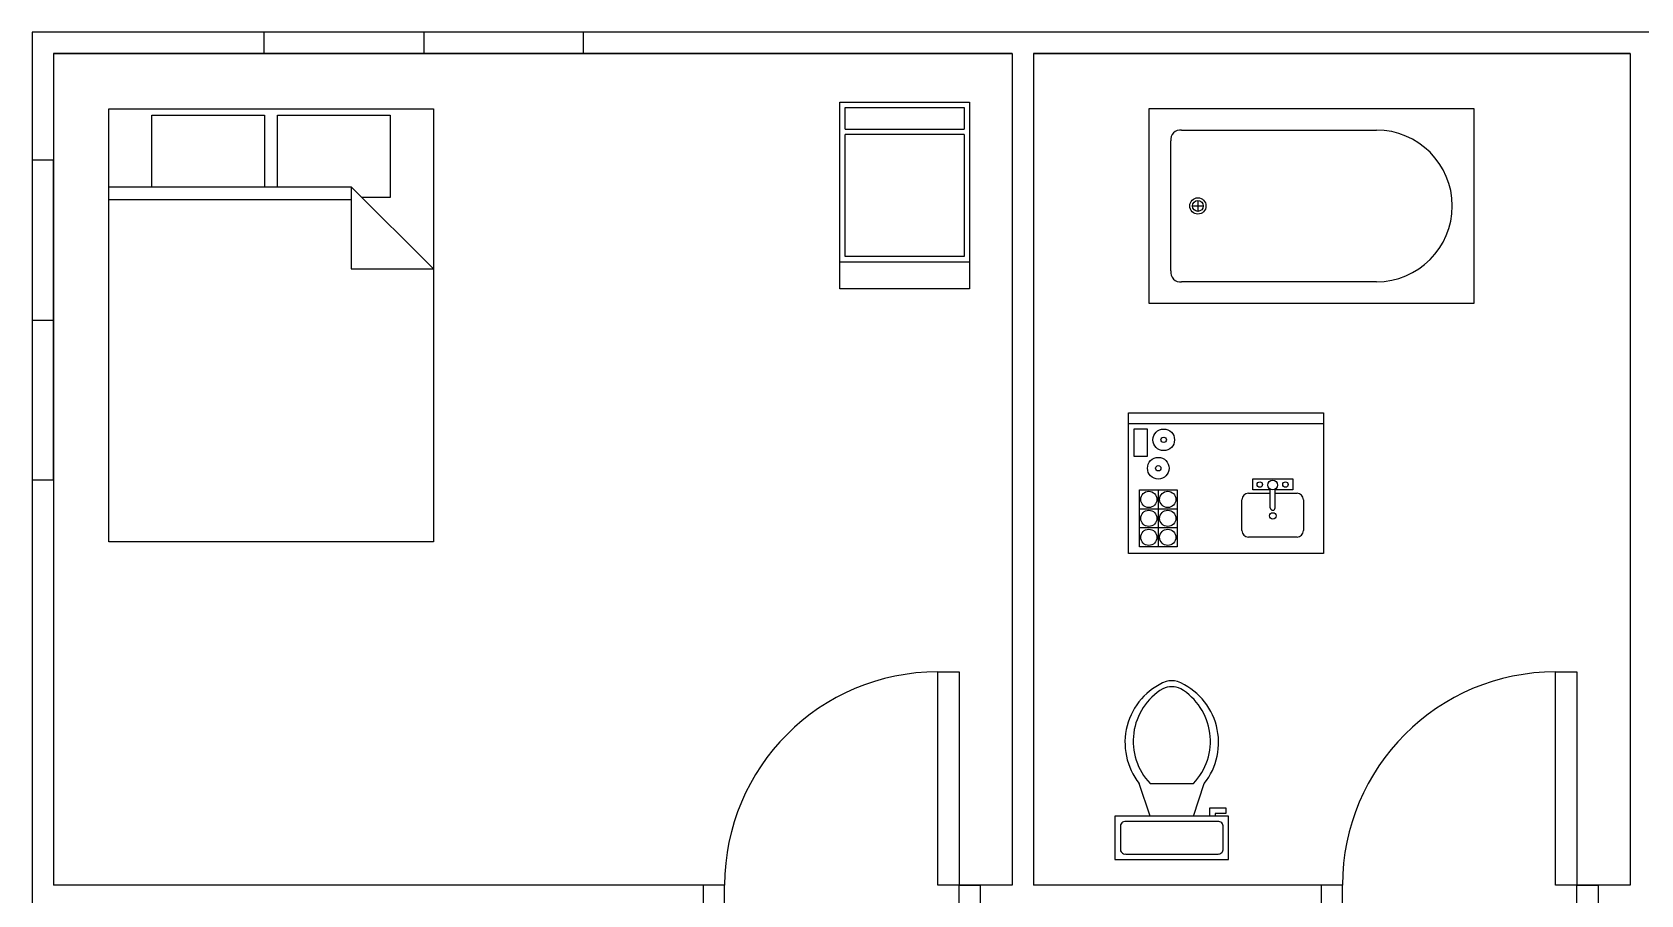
# Model space of a CAD drawing. Header units: centimetres. Extents: x 0 to 1258, y -54 to 800.
# Drawn here: x 0 to 755, y 395 to 800 of the extents above; entities that cross this region are included whole.
import ezdxf

# ---------------------------------------------------------------- set-up
doc = ezdxf.new("R2010")
doc.units = ezdxf.units.CM
for name, color, linetype in [('Doors', 50, 'Continuous'), ('Esyalar', 30, 'Continuous'), ('Windows', 170, 'Continuous')]:
    doc.layers.add(name, color=color, linetype=linetype)

# ---------------------------------------------------------------- blocks, each defined once
blk = doc.blocks.new('Door')
for points in [[(120, 0), (110, 0), (110, 100), (120, 100)], [(10, 0), (0, 0), (0, -9.07), (10, -9.07)], [(130, -10), (120, -10), (120, 0), (130, 0)]]:
    blk.add_lwpolyline(points, close=True)
blk.add_arc((110, 0), 100, 90, 180)
blk = doc.blocks.new('Windows')
blk.add_line((75, 0), (75, -10))
blk.add_lwpolyline([(0, -10), (150, -10), (150, 0), (0, 0)], close=True)
blk = doc.blocks.new('Bed - Queen')
at = {"linetype": 'Continuous'}
for p, q in [((0, -80.00003), (0, 0)), ((0, 0), (59.99999, 0)), ((59.99999, 0), (59.99999, -80.00003)), ((7.99999, -1.2), (28.79998, -1.2)), ((7.99999, -14.4), (7.99999, -1.2)), ((28.79998, -1.2), (28.79998, -14.4)), ((31.19999, -1.2), (51.99999, -1.2)), ((31.19999, -14.4), (31.19999, -1.2)), ((51.99999, -1.2), (51.99999, -16.4)), ((0, -14.4), (44.8, -14.4)), ((59.99999, -29.6), (44.8, -14.4)), ((44.8, -14.4), (44.8, -29.6)), ((44.8, -16.8), (0, -16.8)), ((51.99999, -16.4), (46.79936, -16.4)), ((44.8, -29.6), (59.99999, -29.6)), ((59.99999, -80.00003), (0, -80.00003))]:
    blk.add_line(p, q, dxfattribs=at)
blk = doc.blocks.new('Bath Tub - 26 x 60 in.')
for p, q in [((9, -17), (9, -19)), ((8, -18), (10, -18))]:
    blk.add_line(p, q)
blk.add_lwpolyline([(0, -36), (0, 0), (60, 0), (60, -36)], close=True)
for points in [[(6, -4), (42, -4)], [(4, -30), (4, -6)], [(42, -32), (6, -32)]]:
    blk.add_lwpolyline(points)
for radius in [1.5, 1]:
    blk.add_circle((9, -18), radius)
for centre, radius, start, end in [((5.75, -5.75), 1.77, 81.8699, 188.1301), ((42, -18), 14, 270, 90), ((5.75, -30.25), 1.77, 171.8699, 278.1301)]:
    blk.add_arc(centre, radius, start, end)
blk = doc.blocks.new('Toilet - top')
for p, q in [((9.5, -6), (9.5, -2)), ((-10, -8.5), (-8, -8.5)), ((-10, -9.5), (-10, -8.5)), ((-8, -8.5), (-8, -8)), ((-7, -8), (-7, -9.5)), ((-4, -8), (-6, -14)), ((4, -8), (6, -14)), ((-7, -9.5), (-10, -9.5)), ((4, -14), (-4, -14))]:
    blk.add_line(p, q)
blk.add_lwpolyline([(10.5, -8), (10.5, 0), (-10.5, 0), (-10.5, -8)], close=True)
for points in [[(-9.5, -2), (-9.5, -6)], [(8.5, -1), (-8.5, -1)], [(-8.5, -7), (8.5, -7)]]:
    blk.add_lwpolyline(points)
for centre, radius, start, end in [((-8.62, -1.88), 0.884, 81.8699, 188.1301), ((8.62, -1.88), 0.884, 351.8699, 98.1301), ((-8.62, -6.12), 0.884, 171.8699, 278.1301), ((8.62, -6.12), 0.884, 261.8699, 8.1301), ((3.52, -21.58), 12.17, 141.4691, 247.9714), ((4.2, -21.82), 11.33, 136.3677, 238.9468), ((-3.52, -21.58), 12.17, 292.0284, 38.5307), ((-4.2, -21.82), 11.33, 301.053, 43.6321), ((0, -27.88), 4, 245.7318, 294.2682), ((0, -29), 4, 254.8605, 285.1395)]:
    blk.add_arc(centre, radius, start, end)
blk = doc.blocks.new('Wet Bar')
at = {"linetype": 'Continuous'}
for p, q in [((0, 0), (36, 0)), ((0, -26), (0, 0)), ((36, 0), (36, -26)), ((0, -2), (36, -2)), ((3.5, -3), (1, -3)), ((1, -3), (1, -8)), ((3.5, -8), (3.5, -3)), ((1, -8), (3.5, -8)), ((2, -14.25), (9, -14.25)), ((2, -24.75), (2, -14.25)), ((5.5, -14.25), (5.5, -24.75)), ((9, -14.25), (9, -24.75)), ((26.2, -17.55), (26.2, -14.1284)), ((27.1001, -17.55), (27.1001, -14.1284)), ((2, -17.75), (9, -17.75)), ((9, -21.25), (2, -21.25)), ((36, -26), (0, -26)), ((9, -24.75), (2, -24.75))]:
    blk.add_line(p, q, dxfattribs=at)
for points in [[(22.15, -14.85), (26.2, -14.85)], [(26.2, -14.25), (22.95, -14.25), (22.95, -12.2), (26.75, -12.2)], [(26.7487, -12.2), (30.3501, -12.2), (30.3501, -14.25), (27.1001, -14.25)], [(27.1001, -14.85), (31.15, -14.85)], [(20.95, -21.75), (20.95, -16.05)], [(32.3501, -16.05), (32.3501, -21.75)], [(31.15, -22.95), (22.15, -22.95)]]:
    blk.add_lwpolyline(points, dxfattribs=at)
for centre, radius in [((6.5, -5), 2), ((6.5, -5), 0.5), ((5.5, -10.25), 2), ((5.5, -10.25), 0.5), ((3.75, -16), 1.5), ((7.25, -16), 1.5), ((24.25, -13.25), 0.5), ((26.65, -13.35), 0.9), ((29, -13.25), 0.5), ((3.75, -19.5), 1.5), ((7.25, -19.5), 1.5), ((26.65, -19.05), 0.6), ((3.75, -23), 1.5), ((7.25, -23), 1.5)]:
    blk.add_circle(centre, radius, dxfattribs=at)
for centre, radius, start, end in [((22.2251, -16.125), 1.2772, 93.36646, 176.6335), ((31.075, -16.125), 1.2772, 3.366461, 86.63354), ((26.65, -17.55), 0.45, 180, 0), ((22.2251, -21.675), 1.2772, 183.3665, 266.6335), ((31.075, -21.675), 1.2772, 273.3665, 356.6335)]:
    blk.add_arc(centre, radius, start, end, dxfattribs=at)
blk = doc.blocks.new('Base Cabinet 1 Door - 24 in front')
for p, q in [((0, 0), (0, 34.5)), ((0, 34.5), (24, 34.5)), ((1, 29.5), (1, 33.5)), ((1, 33.5), (23, 33.5)), ((23, 33.5), (23, 29.5)), ((24, 34.5), (24, 0)), ((1, 29.5), (23, 29.5)), ((23, 28.5), (1, 28.5)), ((1, 6), (1, 28.5)), ((23, 28.5), (23, 6)), ((23, 6), (1, 6)), ((0, 5), (24, 5)), ((24, 0), (0, 0))]:
    blk.add_line(p, q)

msp = doc.modelspace()

# ---------------------------------------------------------------- linework, layer by layer
for p, q in [((10, 790), (460, 790)), ((460, 790), (460, 400)), ((470, 790), (470, 400)), ((470, 790), (750, 790)), ((750, 790), (750, 400)), ((325, 400), (10, 400)), ((460, 400), (425, 400)), ((615, 400), (470, 400)), ((750, 400), (715, 400))]:
    msp.add_line(p, q)
for points in [[(1150, 0), (1200, 0), (1200, 800), (0, 800), (0, 0), (910, 0)], [(460, 790), (10, 790), (10, 400)], [(750, 790), (470, 790)]]:
    msp.add_lwpolyline(points)

# ---------------------------------------------------------------- block references
at = {"layer": 'Doors'}
for p in [(315, 400), (605, 400)]:
    msp.add_blockref('Door', p, dxfattribs=at)
at = {"layer": 'Esyalar', "xscale": 2.54, "yscale": 2.54, "zscale": 2.54}
for name, p in [('Bed - Queen', (35.915, 764.134)), ('Base Cabinet 1 Door - 24 in front', (379.017, 679.579)), ('Bath Tub - 26 x 60 in.', (524.247, 764.237)), ('Wet Bar', (514.559, 621.531))]:
    msp.add_blockref(name, p, dxfattribs=at)
at = {"layer": 'Esyalar', "xscale": 2.54, "yscale": 2.54, "zscale": 2.54, "rotation": 180}
msp.add_blockref('Toilet - top', (534.862, 412.058), dxfattribs=at)
at = {"layer": 'Windows'}
msp.add_blockref('Windows', (108.763, 800), dxfattribs=at)
at = {"layer": 'Windows', "rotation": 90}
msp.add_blockref('Windows', (0, 590), dxfattribs=at)

doc.saveas('drawing.dxf')
